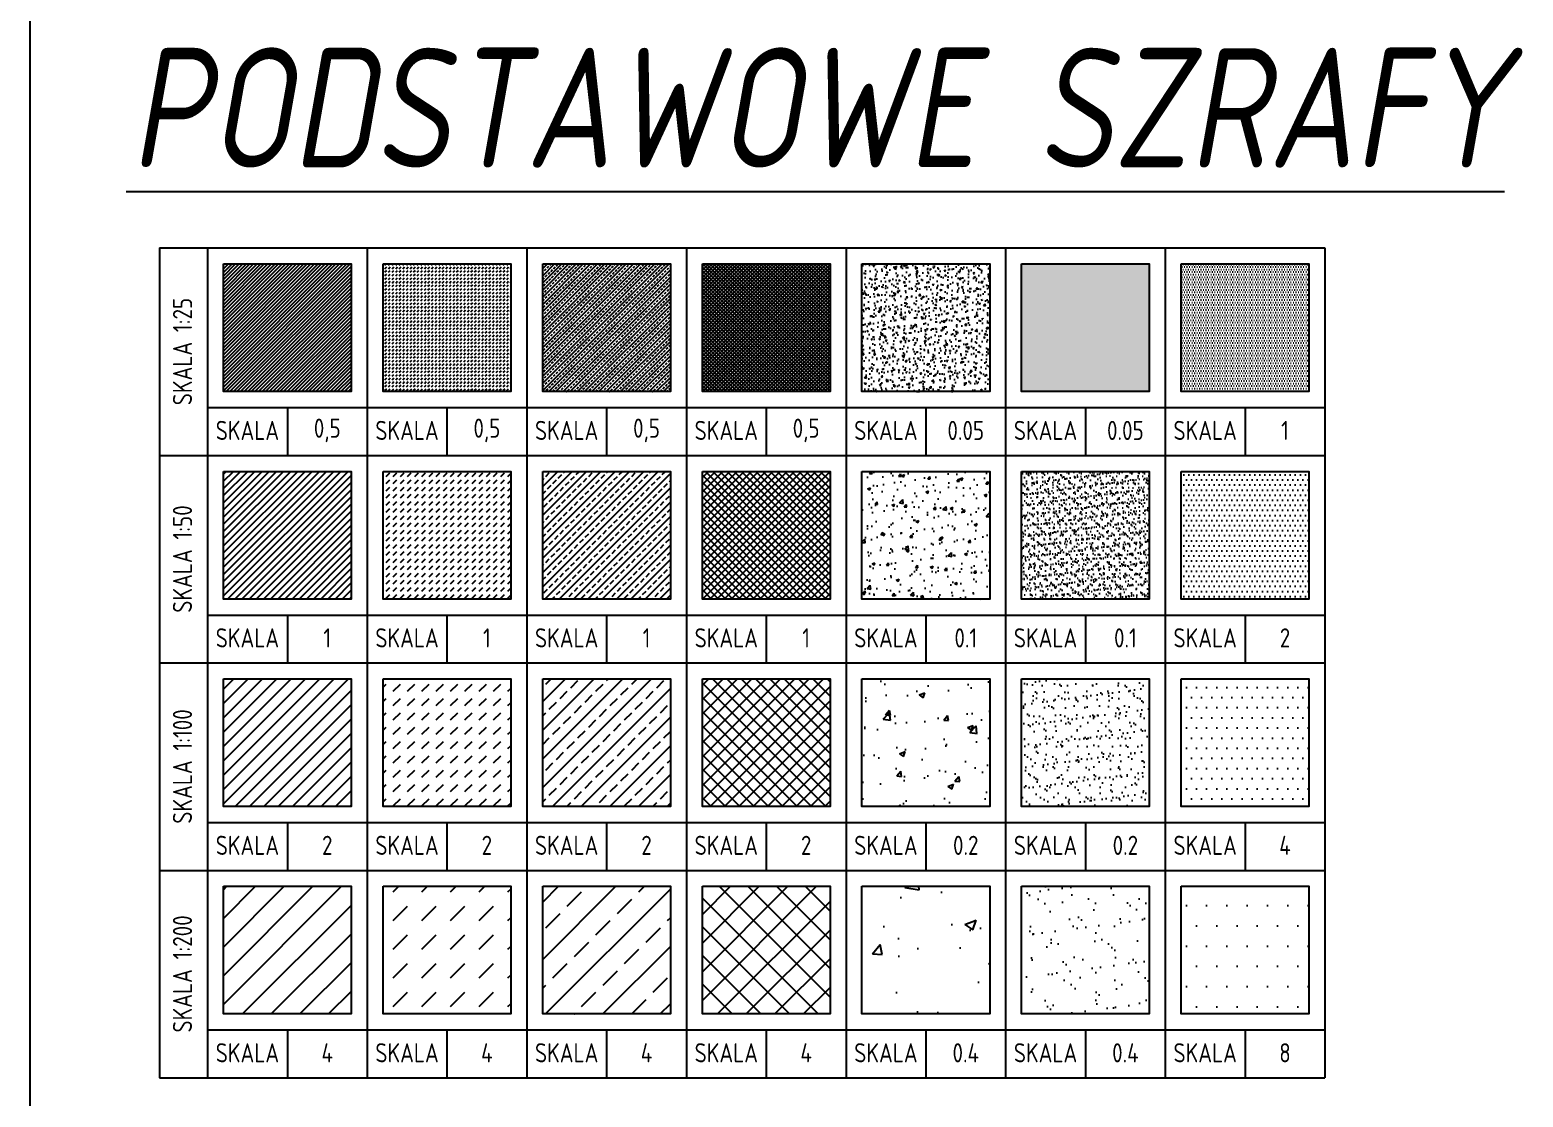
# Model space of a CAD drawing. Extents: x 0 to 4149, y 0 to 5505.
# Drawn here: x 0 to 935, y 542 to 1210 of the extents above; entities that cross this region are included whole.
import ezdxf

# ---------------------------------------------------------------- set-up
doc = ezdxf.new("R2010")
doc.units = 0
doc.header["$MEASUREMENT"] = 0
for name, color, linetype in [('FS_Opis', 6, 'Continuous'), ('FS_RAMKA', 7, 'Continuous'), ('FS_SZRAFY', 8, 'Continuous')]:
    doc.layers.add(name, color=color, linetype=linetype)
doc.styles.add('KB 1_200', font='isocpeur.ttf', dxfattribs={"width": 0.8, "height": 48})
doc.styles.add('KB 1_50', font='isocpeur.ttf', dxfattribs={"width": 0.8, "height": 12})

msp = doc.modelspace()

# ---------------------------------------------------------------- hatches: boundary and pattern name
at = {"layer": 'FS_SZRAFY'}
h = msp.add_hatch(dxfattribs=at)
h.set_pattern_fill('ANSI31', color=256, scale=0.5, style=0)
h.set_pattern_definition([(45, (-9094.5724, -14843.2608), (-1.12253202, 1.12253202), [])])
h.paths.add_polyline_path([(121.29569, 1063.76391), (201.29569, 1063.76391), (201.29569, 983.76391), (121.29569, 983.76391)])
h = msp.add_hatch(dxfattribs=at)
h.set_pattern_fill('DASH', color=256, scale=0.5, angle=45, style=0)
h.set_pattern_definition([(45, (-9094.5724, -14843.2608), (2e-16, 2.24506403), [1.5875, -1.5875])])
h.paths.add_polyline_path([(221.29569, 1063.76391), (301.29569, 1063.76391), (301.29569, 983.76391), (221.29569, 983.76391)])
h = msp.add_hatch(dxfattribs=at)
h.set_pattern_fill('ANSI33', color=256, scale=0.5, style=0)
h.set_pattern_definition([(45, (-9094.5724, -14843.2608), (-2.24506403, 2.24506403), []), (45, (-9092.3273, -14843.2608), (-2.24506403, 2.24506403), [1.5875, -0.79375])])
h.paths.add_polyline_path([(321.29569, 1063.76391), (401.29569, 1063.76391), (401.29569, 983.76391), (321.29569, 983.76391)])
h = msp.add_hatch(dxfattribs=at)
h.set_pattern_fill('ANSI37', color=256, scale=0.5, style=0)
h.set_pattern_definition([(45, (-9094.5724, -14843.2608), (-1.12253202, 1.12253202), []), (135, (-9094.5724, -14843.2608), (-1.12253202, -1.12253202), [])])
h.paths.add_polyline_path([(421.29569, 1063.76391), (501.29569, 1063.76391), (501.29569, 983.76391), (421.29569, 983.76391)])
h = msp.add_hatch(dxfattribs=at)
h.set_pattern_fill('AR-CONC', color=256, scale=0.05, style=0)
h.set_pattern_definition([(50, (-9094.572, -14843.261), (9.1092334, -0.7969543), [0.9525, -10.4775]), (355, (-9094.572, -14843.261), (-1.762171, 9.5528423), [0.762, -8.382029]), (100.451445, (-9093.813, -14843.327), (7.3470624, 8.7558876), [0.8095004, -8.9045122]), (46.1842, (-9094.572, -14840.721), (13.553952, -2.1021164), [1.42875, -15.71625]), (96.63556, (-9093.443, -14840.896), (11.870207, 12.371306), [1.214251, -13.35678]), (351.18415, (-9094.572, -14840.721), (11.870207, 12.371306), [1.142998, -12.572987]), (21, (-9093.302, -14841.356), (7.5807196, -5.11326), [0.9525, -10.4775]), (326, (-9093.302, -14841.356), (3.0901014, 9.2093983), [0.762, -8.382]), (71.451445, (-9092.671, -14841.782), (10.670821, 4.0961384), [0.8095004, -8.904497]), (37.5, (-9094.5724, -14843.2608), (0.15443016, 4.22775194), [0, -8.2804, 0, -8.509, 0, -8.41375]), (7.5, (-9094.5724, -14843.261), (3.3409831, 5.0090287), [0, -4.8514, 0, -8.0899, 0, -3.20675]), (327.5, (-9097.4045, -14843.2608), (6.77952976, -0.2864372), [0, -3.175, 0, -9.906, 0, -13.1445]), (317.5, (-9098.6745, -14843.261), (7.406459, 1.2713246), [0, -4.1275, 0, -6.5786, 0, -9.3345])])
h.paths.add_polyline_path([(521.29569, 1063.76391), (601.29569, 1063.76391), (601.29569, 983.76391), (521.29569, 983.76391)])
h = msp.add_hatch(dxfattribs=at)
h.set_pattern_fill('AR-SAND', color=256, scale=0.05, style=0)
h.set_pattern_definition([(37.5, (-9094.5724, -14843.2608), (-0.08000156, 2.44706619), [0, -1.9304, 0, -2.159, 0, -2.06375]), (7.5, (-9094.5724, -14843.2608), (2.2476164, 3.5841255), [0, -1.0414, 0, -1.7399, 0, -0.66675]), (327.5, (-9096.1345, -14843.2608), (3.95496185, 0.00718592), [0, -0.635, 0, -2.286, 0, -2.9845]), (317.5, (-9096.1345, -14843.2608), (3.81778226, 1.1146466), [0, -0.3175, 0, -1.4986, 0, -1.7145])])
h.paths.add_polyline_path([(621.29569, 1063.76391), (701.29569, 1063.76391), (701.29569, 983.76391), (621.29569, 983.76391)])
h = msp.add_hatch(dxfattribs=at)
h.set_pattern_fill('DOTS', color=256, style=0)
h.set_pattern_definition([(0, (-9094.5724, -14843.2608), (0.79375, 1.5875), [0, -1.5875])])
h.paths.add_polyline_path([(721.29569, 1063.76391), (801.29569, 1063.76391), (801.29569, 983.76391), (721.29569, 983.76391)])
h = msp.add_hatch(dxfattribs=at)
h.set_pattern_fill('ANSI31', color=256, style=0)
h.set_pattern_definition([(45, (-975.7036, 77.5273), (-2.245064, 2.245064), [])])
h.paths.add_polyline_path([(121.29569, 933.76391), (201.29569, 933.76391), (201.29569, 853.76391), (121.29569, 853.76391)])
h = msp.add_hatch(dxfattribs=at)
h.set_pattern_fill('DASH', color=256, angle=45, style=0)
h.set_pattern_definition([(45, (-975.7036, 77.5273), (4e-16, 4.490128), [3.175, -3.175])])
h.paths.add_polyline_path([(221.29569, 933.76391), (301.29569, 933.76391), (301.29569, 853.76391), (221.29569, 853.76391)])
h = msp.add_hatch(dxfattribs=at)
h.set_pattern_fill('ANSI33', color=256, style=0)
h.set_pattern_definition([(45, (-875.7036, 77.5273), (-4.490128, 4.490128), []), (45, (-871.2134, 77.5273), (-4.490128, 4.490128), [3.175, -1.5875])])
h.paths.add_polyline_path([(321.29569, 933.76391), (401.29569, 933.76391), (401.29569, 853.76391), (321.29569, 853.76391)])
h = msp.add_hatch(dxfattribs=at)
h.set_pattern_fill('ANSI37', color=256, style=0)
h.set_pattern_definition([(45, (-875.7036, 77.5273), (-2.245064, 2.245064), []), (135, (-875.7036, 77.5273), (-2.245064, -2.245064), [])])
h.paths.add_polyline_path([(421.29569, 933.76391), (501.29569, 933.76391), (501.29569, 853.76391), (421.29569, 853.76391)])
h = msp.add_hatch(dxfattribs=at)
h.set_pattern_fill('AR-CONC', color=256, scale=0.1, style=0)
h.set_pattern_definition([(50, (-875.704, 77.527), (18.21847, -1.59391), [1.905, -20.955]), (355, (-875.704, 77.527), (-3.52428, 19.10566), [1.524, -16.764]), (100.451, (-874.185, 77.395), (14.69425, 17.51167), [1.619, -17.809]), (46.1842, (-875.704, 82.607), (27.1079, -4.20423), [2.8575, -31.4325]), (96.6356, (-873.445, 82.257), (23.74042, 24.74256), [2.4285, -26.7135]), (351.184, (-875.704, 82.607), (23.74046, 24.7425), [2.286, -25.146]), (21, (-873.164, 81.337), (15.16149, -10.22655), [1.905, -20.955]), (326, (-873.164, 81.337), (6.1802, 18.4188), [1.524, -16.764]), (71.4514, (-871.9, 80.485), (21.34165, 8.19229), [1.619, -17.809]), (37.5, (-875.7036, 77.5273), (0.30886, 8.455504), [0, -16.5608, 0, -17.018, 0, -16.8275]), (7.5, (-875.704, 77.527), (6.681966, 10.018057), [0, -9.7028, 0, -16.1798, 0, -6.4135]), (327.5, (-881.368, 77.527), (13.55906, -0.572874), [0, -6.35, 0, -19.812, 0, -26.289]), (317.5, (-883.908, 77.527), (14.81292, 2.54265), [0, -8.255, 0, -13.1572, 0, -18.669])])
h.paths.add_polyline_path([(521.29569, 933.76391), (601.29569, 933.76391), (601.29569, 853.76391), (521.29569, 853.76391)])
h = msp.add_hatch(dxfattribs=at)
h.set_pattern_fill('AR-SAND', color=256, scale=0.1, style=0)
h.set_pattern_definition([(37.5, (-875.7036, 77.5273), (-0.160003, 4.894132), [0, -3.8608, 0, -4.318, 0, -4.1275]), (7.5, (-875.7036, 77.5273), (4.495233, 7.16825), [0, -2.0828, 0, -3.4798, 0, -1.3335]), (327.5, (-878.8278, 77.5273), (7.909924, 0.014372), [0, -1.27, 0, -4.572, 0, -5.969]), (317.5, (-878.828, 77.527), (7.635565, 2.229293), [0, -0.635, 0, -2.9972, 0, -3.429])])
h.paths.add_polyline_path([(621.29569, 933.76391), (701.29569, 933.76391), (701.29569, 853.76391), (621.29569, 853.76391)])
h = msp.add_hatch(dxfattribs=at)
h.set_pattern_fill('DOTS', color=256, scale=2, style=0)
h.set_pattern_definition([(0, (-875.7036, 77.5273), (1.5875, 3.175), [0, -3.175])])
h.paths.add_polyline_path([(721.29569, 933.76391), (801.29569, 933.76391), (801.29569, 853.76391), (721.29569, 853.76391)])
h = msp.add_hatch(dxfattribs=at)
h.set_pattern_fill('ANSI31', color=256, scale=2, style=0)
h.set_pattern_definition([(45, (-975.7036, 77.5273), (-4.490128, 4.490128), [])])
h.paths.add_polyline_path([(121.29569, 803.76391), (201.29569, 803.76391), (201.29569, 723.76391), (121.29569, 723.76391)])
h = msp.add_hatch(dxfattribs=at)
h.set_pattern_fill('DASH', color=256, scale=2, angle=45, style=0)
h.set_pattern_definition([(45, (-975.7036, 77.5273), (9e-16, 8.980256), [6.35, -6.35])])
h.paths.add_polyline_path([(221.29569, 803.76391), (301.29569, 803.76391), (301.29569, 723.76391), (221.29569, 723.76391)])
h = msp.add_hatch(dxfattribs=at)
h.set_pattern_fill('ANSI33', color=256, scale=2, style=0)
h.set_pattern_definition([(45, (-875.704, 77.527), (-8.98026, 8.98026), []), (45, (-866.723, 77.527), (-8.98026, 8.98026), [6.35, -3.175])])
h.paths.add_polyline_path([(321.29569, 803.76391), (401.29569, 803.76391), (401.29569, 723.76391), (321.29569, 723.76391)])
h = msp.add_hatch(dxfattribs=at)
h.set_pattern_fill('ANSI37', color=256, scale=2, style=0)
h.set_pattern_definition([(45, (-875.7036, 77.5273), (-4.490128, 4.490128), []), (135, (-875.7036, 77.5273), (-4.490128, -4.490128), [])])
h.paths.add_polyline_path([(421.29569, 803.76391), (501.29569, 803.76391), (501.29569, 723.76391), (421.29569, 723.76391)])
h = msp.add_hatch(dxfattribs=at)
h.set_pattern_fill('AR-CONC', color=256, scale=0.2, style=0)
h.set_pattern_definition([(50, (-875.704, 77.527), (36.43693, -3.1878), [3.81, -41.91]), (355, (-875.704, 77.527), (-7.0486, 38.2113), [3.048, -33.528]), (100.451, (-872.667, 77.26), (29.3885, 35.0233), [3.238, -35.618]), (46.1842, (-875.704, 87.687), (54.2158, -8.4085), [5.715, -62.865]), (96.6356, (-871.186, 86.987), (47.4808, 49.4851), [4.857, -53.427]), (351.184, (-875.704, 87.69), (47.481, 49.485), [4.572, -50.292]), (21, (-870.624, 85.147), (30.323, -20.4531), [3.81, -41.91]), (326, (-870.624, 85.147), (12.3604, 36.8376), [3.048, -33.528]), (71.4514, (-868.097, 83.443), (42.6833, 16.3846), [3.238, -35.618]), (37.5, (-875.704, 77.527), (0.61772, 16.91101), [0, -33.1216, 0, -34.036, 0, -33.655]), (7.5, (-875.704, 77.527), (13.36393, 20.03611), [0, -19.4056, 0, -32.3596, 0, -12.827]), (327.5, (-887.032, 77.527), (27.11812, -1.14575), [0, -12.7, 0, -39.624, 0, -52.578]), (317.5, (-892.112, 77.527), (29.62584, 5.0853), [0, -16.51, 0, -26.3144, 0, -37.338])])
h.paths.add_polyline_path([(521.29569, 803.76391), (601.29569, 803.76391), (601.29569, 723.76391), (521.29569, 723.76391)])
h = msp.add_hatch(dxfattribs=at)
h.set_pattern_fill('AR-SAND', color=256, scale=0.2, style=0)
h.set_pattern_definition([(37.5, (-875.7036, 77.527), (-0.320006, 9.788265), [0, -7.7216, 0, -8.636, 0, -8.255]), (7.5, (-875.704, 77.527), (8.99047, 14.3365), [0, -4.1656, 0, -6.9596, 0, -2.667]), (327.5, (-881.952, 77.527), (15.819847, 0.028744), [0, -2.54, 0, -9.144, 0, -11.938]), (317.5, (-881.952, 77.527), (15.27113, 4.45859), [0, -1.27, 0, -5.9944, 0, -6.858])])
h.paths.add_polyline_path([(621.29569, 803.76391), (701.29569, 803.76391), (701.29569, 723.76391), (621.29569, 723.76391)])
h = msp.add_hatch(dxfattribs=at)
h.set_pattern_fill('DOTS', color=256, scale=4, style=0)
h.set_pattern_definition([(0, (-875.7036, -52.4727), (3.175, 6.35), [0, -6.35])])
h.paths.add_polyline_path([(721.29569, 803.76391), (801.29569, 803.76391), (801.29569, 723.76391), (721.29569, 723.76391)])
h = msp.add_hatch(dxfattribs=at)
h.set_pattern_fill('ANSI31', color=256, scale=4, style=0)
h.set_pattern_definition([(45, (-975.704, 77.527), (-8.98026, 8.98026), [])])
h.paths.add_polyline_path([(121.29569, 673.76391), (201.29569, 673.76391), (201.29569, 593.76391), (121.29569, 593.76391)])
h = msp.add_hatch(dxfattribs=at)
h.set_pattern_fill('DASH', color=256, scale=4, angle=45, style=0)
h.set_pattern_definition([(45, (-975.704, 77.527), (2e-15, 17.96051), [12.7, -12.7])])
h.paths.add_polyline_path([(221.29569, 673.76391), (301.29569, 673.76391), (301.29569, 593.76391), (221.29569, 593.76391)])
h = msp.add_hatch(dxfattribs=at)
h.set_pattern_fill('ANSI33', color=256, scale=4, style=0)
h.set_pattern_definition([(45, (-875.704, 77.527), (-17.9605, 17.9605), []), (45, (-857.743, 77.527), (-17.9605, 17.9605), [12.7, -6.35])])
h.paths.add_polyline_path([(321.29569, 673.76391), (401.29569, 673.76391), (401.29569, 593.76391), (321.29569, 593.76391)])
h = msp.add_hatch(dxfattribs=at)
h.set_pattern_fill('ANSI37', color=256, scale=4, style=0)
h.set_pattern_definition([(45, (-875.704, 77.527), (-8.98026, 8.98026), []), (135, (-875.704, 77.527), (-8.98026, -8.98026), [])])
h.paths.add_polyline_path([(421.29569, 673.76391), (501.29569, 673.76391), (501.29569, 593.76391), (421.29569, 593.76391)])
h = msp.add_hatch(dxfattribs=at)
h.set_pattern_fill('AR-CONC', color=256, scale=0.4, style=0)
h.set_pattern_definition([(50, (-875.704, 77.53), (72.8739, -6.3756), [7.62, -83.82]), (355, (-875.7, 77.53), (-14.097, 76.4227), [6.096, -67.056]), (100.451, (-869.63, 76.996), (58.777, 70.0467), [6.476, -71.236]), (46.184, (-875.7, 97.85), (108.4316, -16.817), [11.43, -125.73]), (96.6356, (-866.67, 96.45), (94.962, 98.97), [9.714, -106.854]), (351.184, (-875.7, 97.85), (94.962, 98.97), [9.144, -100.584]), (21, (-865.544, 92.77), (60.646, -40.9062), [7.62, -83.82]), (326, (-865.54, 92.77), (24.7208, 73.6752), [6.096, -67.056]), (71.4514, (-860.49, 89.36), (85.3666, 32.769), [6.476, -71.236]), (37.5, (-875.704, 77.527), (1.23544, 33.822), [0, -66.2432, 0, -68.072, 0, -67.31]), (7.5, (-875.704, 77.527), (26.7279, 40.0722), [0, -38.8112, 0, -64.7192, 0, -25.654]), (327.5, (-898.36, 77.527), (54.23624, -2.2915), [0, -25.4, 0, -79.248, 0, -105.156]), (317.5, (-908.52, 77.527), (59.2517, 10.1706), [0, -33.02, 0, -52.6288, 0, -74.676])])
h.paths.add_polyline_path([(521.29569, 673.76391), (601.29569, 673.76391), (601.29569, 593.76391), (521.29569, 593.76391)])
h = msp.add_hatch(dxfattribs=at)
h.set_pattern_fill('AR-SAND', color=256, scale=0.4, style=0)
h.set_pattern_definition([(37.5, (-875.704, 77.527), (-0.64001, 19.57653), [0, -15.4432, 0, -17.272, 0, -16.51]), (7.5, (-875.704, 77.527), (17.98093, 28.673), [0, -8.3312, 0, -13.9192, 0, -5.334]), (327.5, (-888.2, 77.527), (31.6397, 0.05749), [0, -5.08, 0, -18.288, 0, -23.876]), (317.5, (-888.2, 77.527), (30.54226, 8.91717), [0, -2.54, 0, -11.9888, 0, -13.716])])
h.paths.add_polyline_path([(621.29569, 673.76391), (701.29569, 673.76391), (701.29569, 593.76391), (621.29569, 593.76391)])
h = msp.add_hatch(dxfattribs=at)
h.set_pattern_fill('DOTS', color=256, scale=8, style=0)
h.set_pattern_definition([(0, (-875.704, 77.527), (6.35, 12.7), [0, -12.7])])
h.paths.add_polyline_path([(721.29569, 673.76391), (801.29569, 673.76391), (801.29569, 593.76391), (721.29569, 593.76391)])

# ---------------------------------------------------------------- linework, layer by layer
msp.add_line((0, 5505.42201), (0, 0))
at = {"layer": 'FS_RAMKA'}
for p, q in [((81.29569, 1073.76391), (81.29569, 553.76391)), ((81.29569, 1073.76391), (811.29569, 1073.76391)), ((111.29569, 1073.76391), (111.29569, 553.76391)), ((211.29569, 1073.76391), (211.29569, 553.76391)), ((311.29569, 1073.76391), (311.29569, 553.76391)), ((411.29569, 1073.76391), (411.29569, 553.76391)), ((511.29569, 1073.76391), (511.29569, 553.76391)), ((611.29569, 1073.76391), (611.29569, 553.76391)), ((711.29569, 1073.76391), (711.29569, 553.76391)), ((811.29569, 1073.76391), (811.29569, 553.76391)), ((111.29569, 973.76391), (811.29569, 973.76391)), ((161.29569, 973.76391), (161.29569, 943.76391)), ((261.29569, 973.76391), (261.29569, 943.76391)), ((361.29569, 973.76391), (361.29569, 943.76391)), ((461.29569, 973.76391), (461.29569, 943.76391)), ((561.29569, 973.76391), (561.29569, 943.76391)), ((661.29569, 973.76391), (661.29569, 943.76391)), ((761.29569, 973.76391), (761.29569, 943.76391)), ((81.29569, 943.76391), (811.29569, 943.76391)), ((81.29569, 943.76391), (811.29569, 943.76391)), ((111.29569, 843.76391), (811.29569, 843.76391)), ((161.29569, 843.76391), (161.29569, 813.76391)), ((261.29569, 843.76391), (261.29569, 813.76391)), ((361.29569, 843.76391), (361.29569, 813.76391)), ((461.29569, 843.76391), (461.29569, 813.76391)), ((561.29569, 843.76391), (561.29569, 813.76391)), ((661.29569, 843.76391), (661.29569, 813.76391)), ((761.29569, 843.76391), (761.29569, 813.76391)), ((81.29569, 813.76391), (811.29569, 813.76391)), ((111.29569, 713.76391), (811.29569, 713.76391)), ((161.29569, 713.76391), (161.29569, 683.76391)), ((261.29569, 713.76391), (261.29569, 683.76391)), ((361.29569, 713.76391), (361.29569, 683.76391)), ((461.29569, 713.76391), (461.29569, 683.76391)), ((561.29569, 713.76391), (561.29569, 683.76391)), ((661.29569, 713.76391), (661.29569, 683.76391)), ((761.29569, 713.76391), (761.29569, 683.76391)), ((81.29569, 683.76391), (811.29569, 683.76391)), ((111.29569, 583.76391), (811.29569, 583.76391)), ((161.29569, 583.76391), (161.29569, 553.76391)), ((261.29569, 583.76391), (261.29569, 553.76391)), ((361.29569, 583.76391), (361.29569, 553.76391)), ((461.29569, 583.76391), (461.29569, 553.76391)), ((561.29569, 583.76391), (561.29569, 553.76391)), ((661.29569, 583.76391), (661.29569, 553.76391)), ((761.29569, 583.76391), (761.29569, 553.76391)), ((81.29569, 553.76391), (811.29569, 553.76391))]:
    msp.add_line(p, q, dxfattribs=at)
at = {"layer": 'FS_SZRAFY'}
for points in [[(121.29569, 1063.76391), (201.29569, 1063.76391), (201.29569, 983.76391), (121.29569, 983.76391)], [(221.29569, 1063.76391), (301.29569, 1063.76391), (301.29569, 983.76391), (221.29569, 983.76391)], [(321.29569, 1063.76391), (401.29569, 1063.76391), (401.29569, 983.76391), (321.29569, 983.76391)], [(421.29569, 1063.76391), (501.29569, 1063.76391), (501.29569, 983.76391), (421.29569, 983.76391)], [(521.29569, 1063.76391), (601.29569, 1063.76391), (601.29569, 983.76391), (521.29569, 983.76391)], [(621.29569, 1063.76391), (701.29569, 1063.76391), (701.29569, 983.76391), (621.29569, 983.76391)], [(721.29569, 1063.76391), (801.29569, 1063.76391), (801.29569, 983.76391), (721.29569, 983.76391)], [(121.29569, 933.76391), (201.29569, 933.76391), (201.29569, 853.76391), (121.29569, 853.76391)], [(221.29569, 933.76391), (301.29569, 933.76391), (301.29569, 853.76391), (221.29569, 853.76391)], [(321.29569, 933.76391), (401.29569, 933.76391), (401.29569, 853.76391), (321.29569, 853.76391)], [(421.29569, 933.76391), (501.29569, 933.76391), (501.29569, 853.76391), (421.29569, 853.76391)], [(521.29569, 933.76391), (601.29569, 933.76391), (601.29569, 853.76391), (521.29569, 853.76391)], [(621.29569, 933.76391), (701.29569, 933.76391), (701.29569, 853.76391), (621.29569, 853.76391)], [(721.29569, 933.76391), (801.29569, 933.76391), (801.29569, 853.76391), (721.29569, 853.76391)], [(121.29569, 803.76391), (201.29569, 803.76391), (201.29569, 723.76391), (121.29569, 723.76391)], [(221.29569, 803.76391), (301.29569, 803.76391), (301.29569, 723.76391), (221.29569, 723.76391)], [(321.29569, 803.76391), (401.29569, 803.76391), (401.29569, 723.76391), (321.29569, 723.76391)], [(421.29569, 803.76391), (501.29569, 803.76391), (501.29569, 723.76391), (421.29569, 723.76391)], [(521.29569, 803.76391), (601.29569, 803.76391), (601.29569, 723.76391), (521.29569, 723.76391)], [(621.29569, 803.76391), (701.29569, 803.76391), (701.29569, 723.76391), (621.29569, 723.76391)], [(721.29569, 803.76391), (801.29569, 803.76391), (801.29569, 723.76391), (721.29569, 723.76391)], [(121.29569, 673.76391), (201.29569, 673.76391), (201.29569, 593.76391), (121.29569, 593.76391)], [(221.29569, 673.76391), (301.29569, 673.76391), (301.29569, 593.76391), (221.29569, 593.76391)], [(321.29569, 673.76391), (401.29569, 673.76391), (401.29569, 593.76391), (321.29569, 593.76391)], [(421.29569, 673.76391), (501.29569, 673.76391), (501.29569, 593.76391), (421.29569, 593.76391)], [(521.29569, 673.76391), (601.29569, 673.76391), (601.29569, 593.76391), (521.29569, 593.76391)], [(621.29569, 673.76391), (701.29569, 673.76391), (701.29569, 593.76391), (621.29569, 593.76391)], [(721.29569, 673.76391), (801.29569, 673.76391), (801.29569, 593.76391), (721.29569, 593.76391)]]:
    msp.add_lwpolyline(points, close=True, dxfattribs=at)

# ---------------------------------------------------------------- texts
at = {"layer": 'FS_Opis', "color": 7, "ltscale": 3, "style": 'KB 1_200', "oblique": 10, "width": 0.8}
msp.add_text('%%UPODSTAWOWE SZRAFY', height=75, dxfattribs=at).set_placement((62.97268, 1124.21738))
at = {"layer": 'FS_Opis', "color": 7, "char_height": 12, "attachment_point": 5, "rotation": 90, "style": 'KB 1_50'}
for s, insert, width in [('SKALA 1:25', (95.6128, 1008.87077), 89.8931371), ('SKALA 1:50', (95.6128, 878.87077), 89.8931371), ('SKALA 1:100', (95.6128, 748.87077), 89.8931371), ('SKALA 1:200', (95.6128, 618.87077), 101.1433482)]:
    msp.add_mtext(s, dxfattribs=dict(at, insert=insert, width=width))
at = {"layer": 'FS_Opis', "color": 7, "char_height": 12, "width": 50, "attachment_point": 5, "style": 'KB 1_50'}
for s, insert in [('SKALA', (136.29569, 959.4468)), ('0,5', (186.29569, 959.4468)), ('SKALA', (236.29569, 959.4468)), ('0,5', (286.29569, 959.4468)), ('SKALA', (336.29569, 959.4468)), ('0,5', (386.29569, 959.4468)), ('SKALA', (436.29569, 959.4468)), ('0,5', (486.29569, 959.4468)), ('SKALA', (536.29569, 959.4468)), ('0.05', (586.29569, 959.4468)), ('SKALA', (636.29569, 959.4468)), ('0.05', (686.29569, 959.4468)), ('SKALA', (736.29569, 959.4468)), ('1', (786.29569, 959.4468)), ('SKALA', (136.29569, 829.4468)), ('1', (186.29569, 829.4468)), ('SKALA', (236.29569, 829.4468)), ('1', (286.29569, 829.4468)), ('SKALA', (336.29569, 829.4468)), ('1', (386.29569, 829.4468)), ('SKALA', (436.29569, 829.4468)), ('1', (486.29569, 829.4468)), ('SKALA', (536.29569, 829.4468)), ('0.1', (586.29569, 829.4468)), ('SKALA', (636.29569, 829.4468)), ('0.1', (686.29569, 829.4468)), ('SKALA', (736.29569, 829.4468)), ('2', (786.29569, 829.4468)), ('SKALA', (136.29569, 699.4468)), ('2', (186.29569, 699.4468)), ('SKALA', (236.29569, 699.4468)), ('2', (286.29569, 699.4468)), ('SKALA', (336.29569, 699.4468)), ('2', (386.29569, 699.4468)), ('SKALA', (436.29569, 699.4468)), ('2', (486.29569, 699.4468)), ('SKALA', (536.29569, 699.4468)), ('0.2', (586.29569, 699.4468)), ('SKALA', (636.29569, 699.4468)), ('0.2', (686.29569, 699.4468)), ('SKALA', (736.29569, 699.4468)), ('4', (786.29569, 699.4468)), ('SKALA', (136.29569, 569.4468)), ('4', (186.29569, 569.4468)), ('SKALA', (236.29569, 569.4468)), ('4', (286.29569, 569.4468)), ('SKALA', (336.29569, 569.4468)), ('4', (386.29569, 569.4468)), ('SKALA', (436.29569, 569.4468)), ('4', (486.29569, 569.4468)), ('SKALA', (536.29569, 569.4468)), ('0.4', (586.29569, 569.4468)), ('SKALA', (636.29569, 569.4468)), ('0.4', (686.29569, 569.4468)), ('SKALA', (736.29569, 569.4468)), ('8', (786.29569, 569.4468))]:
    msp.add_mtext(s, dxfattribs=dict(at, insert=insert))

doc.saveas('drawing.dxf')
